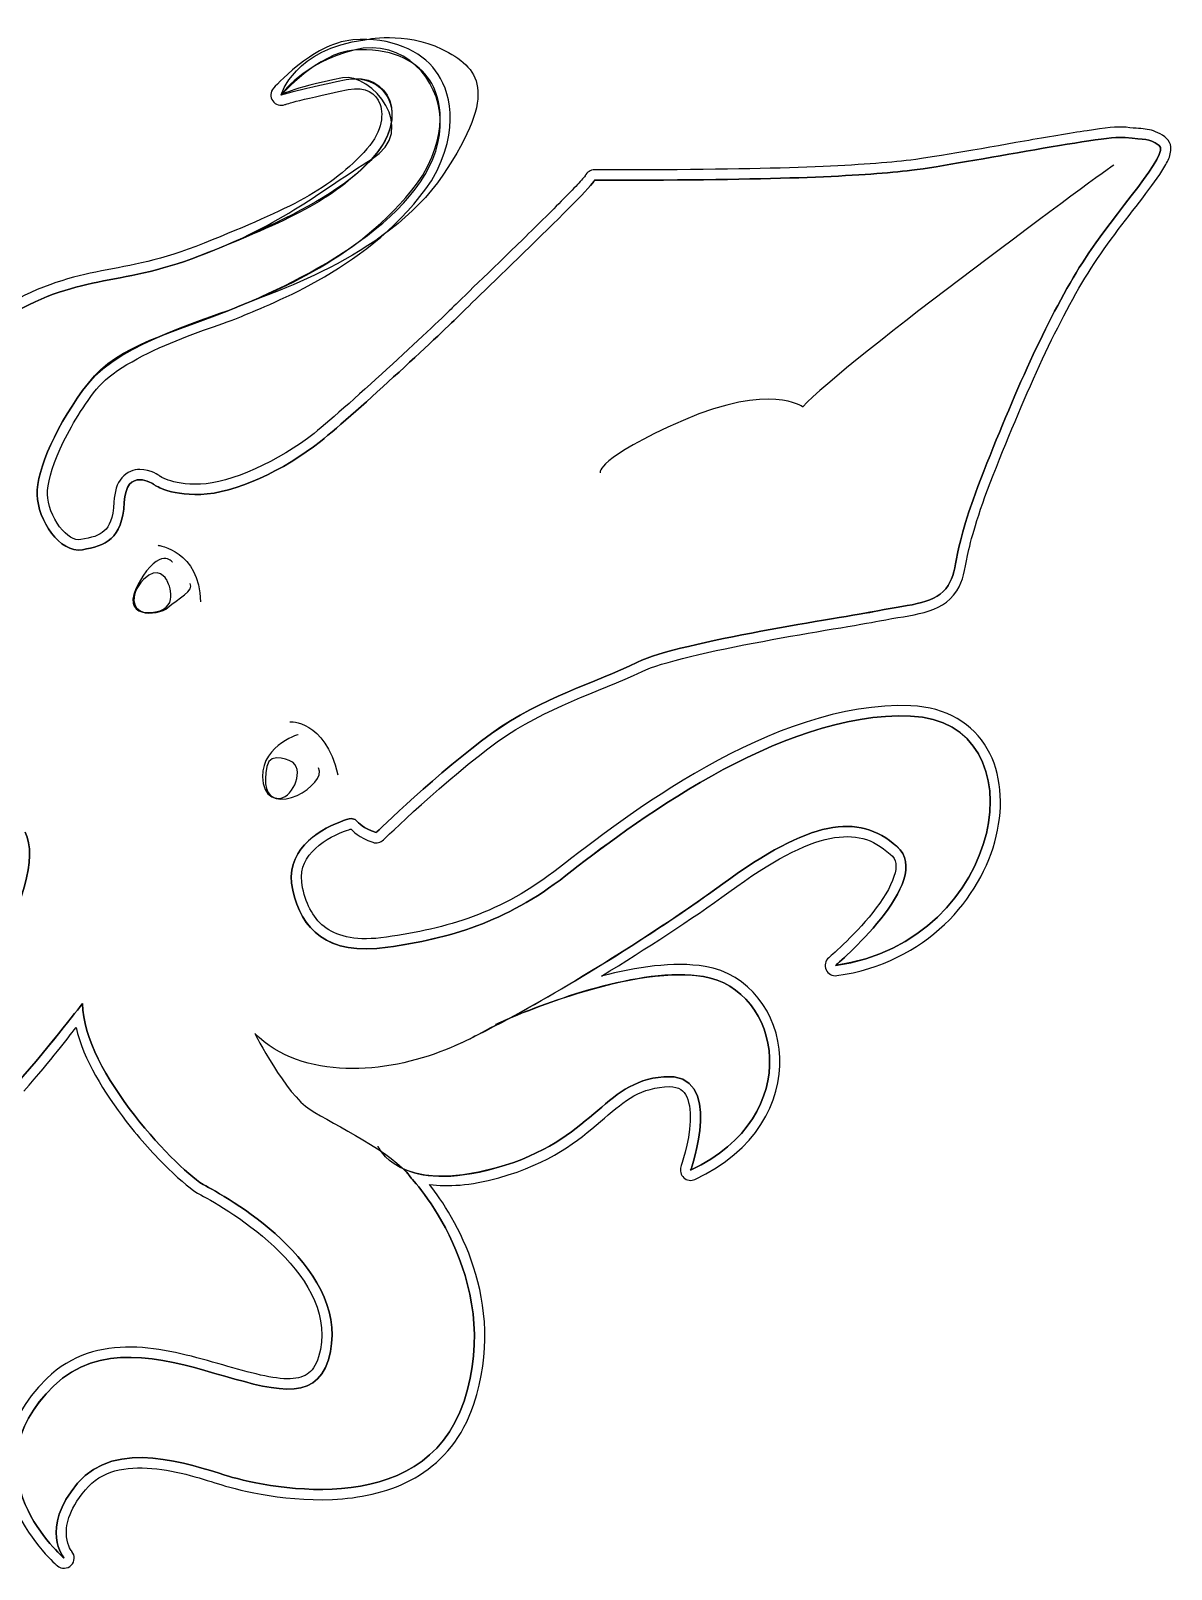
# Model space of a CAD drawing. Extents: x -0.6 to 97.1, y 16 to 85.1.
# Drawn here: x 46.2 to 97.1, y 16.3 to 85.1 of the extents above; entities that cross this region are included whole.
import ezdxf

# ---------------------------------------------------------------- set-up
doc = ezdxf.new("R2010")
doc.units = 0
for name, color, linetype in [('sepia_body', 7, 'CONTINUOUS'), ('sepia_body_edge', 7, 'CONTINUOUS'), ('sepia_body_edge_filled', 7, 'CONTINUOUS'), ('sepia_body_full', 7, 'CONTINUOUS'), ('sepia_details', 7, 'CONTINUOUS'), ('sepia_silk', 7, 'CONTINUOUS')]:
    doc.layers.add(name, color=color, linetype=linetype)

msp = doc.modelspace()

# ---------------------------------------------------------------- linework, layer by layer
at = {"layer": 'sepia_body', "color": 7}
msp.add_lwpolyline([(71.369349, 78.38015), (72.471779, 78.38015)], dxfattribs=at)
for points in [[(57.365201, 82.18208), (57.365201, 82.18208), (57.949612, 84.2534), (61.106573, 84.65428)], [(61.106573, 84.65428), (61.106573, 84.65428), (62.877357, 85.05468), (64.547707, 84.23621)], [(64.547707, 84.23621), (66.218057, 83.41774), (67.113297, 82.34571), (64.591077, 78.60413)], [(60.10541, 82.95388), (57.661104, 82.44567), (57.365201, 82.18208), (57.365201, 82.18208)], [(61.395445, 79.30525), (63.56701, 80.6416), (61.389745, 83.17103), (60.10541, 82.95388)], [(85.333469, 78.79774), (87.504919, 79.03159), (94.102799, 80.40128), (95.071609, 80.28435)], [(96.591619, 79.93358), (97.126139, 79.5828), (94.654019, 77.02717), (93.167409, 74.68868)], [(95.071609, 80.28435), (96.040409, 80.16743), (96.057109, 80.28435), (96.591619, 79.93358)], [(53.724624, 74.98914), (57.499806, 76.42571), (59.22388, 77.9689), (61.395445, 79.30525)], [(64.591077, 78.60413), (62.068846, 74.86255), (56.613714, 73.24232), (55.527987, 72.75792)], [(72.471779, 78.38015), (79.904829, 78.38015), (83.162009, 78.56389), (85.333469, 78.79774)], [(65.339386, 72.35019), (65.890602, 72.91811), (71.152199, 77.91245), (71.369349, 78.38015)], [(44.864872, 72.12927), (48.339376, 74.26743), (49.949442, 73.55256), (53.724624, 74.98914)], [(93.167409, 74.68868), (91.680799, 72.35019), (90.260999, 69.17653), (88.757679, 65.36813)], [(55.527987, 72.75792), (54.44226, 72.27351), (50.139208, 71.09743), (48.752818, 69.31016)], [(59.125687, 66.70441), (60.745926, 68.00728), (64.788171, 71.78227), (65.339386, 72.35019)], [(48.752818, 69.31016), (47.366428, 67.52288), (46.431032, 65.43495), (46.464439, 64.31581)], [(53.780569, 64.33251), (55.26718, 64.38261), (57.505448, 65.40154), (59.125687, 66.70441)], [(50.356353, 63.96504), (50.439873, 65.60198), (51.675929, 64.78351), (51.675929, 64.78351)], [(88.757679, 65.36813), (87.254369, 61.55974), (87.681319, 61.08922), (87.161629, 60.26244)], [(51.675929, 64.78351), (51.675929, 64.78351), (52.293958, 64.2824), (53.780569, 64.33251)], [(46.464439, 64.31581), (46.497849, 63.19668), (47.466649, 61.69336), (48.485562, 61.8604)], [(48.485562, 61.8604), (49.504475, 62.02743), (50.272835, 62.3281), (50.356353, 63.96504)], [(87.161629, 60.26244), (86.641929, 59.43566), (85.578929, 59.43566), (84.019859, 59.12856)], [(84.019859, 59.12856), (82.460789, 58.82147), (75.227859, 57.76804), (73.290249, 56.83265)], [(73.290249, 56.83265), (71.352639, 55.89725), (69.047559, 55.27922), (66.759183, 53.64228)], [(70.082699, 47.29379), (72.822879, 49.4198), (79.578859, 54.66395), (85.484439, 54.42773)], [(85.484439, 54.42773), (91.390019, 54.1915), (89.736459, 44.36462), (82.130069, 43.278)], [(66.759183, 53.64228), (64.470805, 52.00534), (61.614507, 49.21585), (61.614507, 49.21585)], [(59.98416, 49.69145), (58.980212, 49.30169), (57.492007, 48.3686), (57.881775, 46.64418)], [(61.614507, 49.21585), (60.397551, 49.64421), (60.988108, 50.08122), (59.98416, 49.69145)], [(84.882469, 48.59782), (83.145309, 50.13455), (80.973859, 49.76707), (77.098649, 46.92747)], [(39.315344, 36.80516), (43.044168, 40.11042), (47.065765, 47.0277), (45.929927, 49.23256)], [(82.130069, 43.278), (82.130069, 43.278), (86.619639, 47.0611), (84.882469, 48.59782)], [(62.13379, 44.09297), (64.885789, 44.49455), (67.342509, 45.16778), (70.082699, 47.29379)], [(77.098649, 46.92747), (73.223439, 44.08788), (67.343809, 40.58015), (64.704654, 39.51112)], [(57.881775, 46.64418), (58.271543, 44.91975), (59.381791, 43.69139), (62.13379, 44.09297)], [(48.491908, 41.57719), (48.491908, 41.57719), (43.257368, 34.80074), (40.451181, 32.92995)], [(53.995905, 33.4275), (52.81479, 34.04168), (48.51553, 38.52991), (48.491908, 41.57719)], [(64.704654, 39.51112), (62.065502, 38.4421), (58.323919, 38.10803), (56.185872, 40.24608)], [(56.185872, 40.24608), (56.185872, 40.24608), (57.588965, 37.5067), (58.657989, 36.83856)], [(58.657989, 36.83856), (59.727013, 36.17042), (62.399572, 34.90096), (63.134525, 33.83194)], [(63.134525, 33.83194), (63.134525, 33.83194), (67.377209, 29.3554), (65.539828, 23.80984)], [(59.476281, 25.65576), (60.657396, 29.6243), (55.177021, 32.81332), (53.995905, 33.4275)], [(47.216303, 24.49826), (51.232095, 28.39594), (58.295165, 21.68721), (59.476281, 25.65576)], [(47.66709, 16.79437), (47.66709, 16.79437), (43.200511, 20.60058), (47.216303, 24.49826)], [(65.539828, 23.80984), (63.702444, 18.26428), (56.352907, 20.03485), (54.849593, 20.50255)], [(54.849593, 20.50255), (53.346278, 20.97025), (49.972173, 22.1729), (48.268416, 20.13507)], [(48.268416, 20.13507), (46.56466, 18.09725), (47.66709, 16.79437), (47.66709, 16.79437)]]:
    msp.add_open_spline(points, degree=3, dxfattribs=at)
at = {"layer": 'sepia_body_edge', "color": 7}
msp.add_lwpolyline([(60.574214, 84.64648)], close=True, dxfattribs=at)
for points in [[(60.574219, 84.64648), (59.618559, 84.56708), (58.760963, 84.00863), (58.113281, 83.49609)], [(64.267573, 83.27148), (63.619168, 84.15428), (62.286888, 84.78877), (60.574214, 84.64648)], [(58.113281, 83.49609), (57.465599, 82.98356), (57.023438, 82.48633), (57.023438, 82.48633)], [(64.101557, 78.37695), (65.437494, 80.72084), (64.8819, 82.43509), (64.267573, 83.27148)], [(60.361328, 82.42578), (61.16387, 82.58355), (61.602185, 82.27654), (61.785156, 81.76562)], [(57.023438, 82.48633), (56.880792, 82.327954), (56.866373, 82.09207), (56.988666, 81.917498)], [(56.988666, 81.917498), (57.110958, 81.742927), (57.337579, 81.675898), (57.535156, 81.75586)], [(57.535156, 81.75586), (57.535156, 81.75586), (57.941137, 81.92224), (60.361328, 82.42578)], [(61.785156, 81.76562), (61.968128, 81.25471), (61.844966, 80.44241), (61.0625, 79.61914)], [(93.380856, 80.5879), (92.583356, 80.47084), (91.598439, 80.302), (90.576169, 80.12306)], [(95.12695, 80.74024), (94.717769, 80.78964), (94.178357, 80.70494), (93.380856, 80.5879)], [(96.06445, 80.64844), (95.814848, 80.68674), (95.593159, 80.68394), (95.12695, 80.74024)], [(96.843747, 80.31641), (96.555353, 80.50566), (96.314052, 80.61017), (96.06445, 80.64844)], [(90.576169, 80.12306), (88.531629, 79.76516), (86.32526, 79.36397), (85.285153, 79.25196)], [(97.097653, 79.9668), (97.060783, 80.09726), (96.96422, 80.23735), (96.843747, 80.31641)], [(97.109373, 79.62305), (97.127203, 79.72265), (97.134523, 79.83633), (97.097653, 79.9668)], [(61.0625, 79.61914), (59.368918, 77.83723), (57.60443, 77.03529), (53.554688, 75.41406)], [(85.285153, 79.25196), (83.137007, 79.02062), (79.896274, 78.8379), (72.4707, 78.8379)], [(96.001951, 77.78125), (96.374316, 78.27384), (96.688367, 78.70463), (96.892576, 79.07422)], [(96.892576, 79.07422), (96.99468, 79.25901), (97.073708, 79.42383), (97.109373, 79.62305)], [(70.916015, 78.53123), (70.874255, 78.47973), (70.811768, 78.40571), (70.732421, 78.31834)], [(70.955075, 78.57423), (70.983045, 78.63443), (70.957775, 78.58323), (70.916015, 78.53123)], [(71.369138, 78.8379), (71.191667, 78.837733), (71.030293, 78.734973), (70.955075, 78.57423)], [(72.4707, 78.8379), (72.4707, 78.8379), (71.369138, 78.8379), (71.369138, 78.8379)], [(59.30859, 74.06444), (60.938686, 75.01938), (62.766452, 76.39607), (64.082027, 78.34765)], [(64.082027, 78.34765), (64.08891, 78.357163), (64.095425, 78.366936), (64.101557, 78.37695)], [(70.732421, 78.31834), (70.573726, 78.1436), (70.349854, 77.90979), (70.085937, 77.6406)], [(93.554686, 74.44336), (94.276868, 75.57938), (95.257222, 76.79608), (96.001951, 77.78125)], [(70.085937, 77.6406), (69.558101, 77.10224), (68.864677, 76.41854), (68.160155, 75.73045)], [(68.160155, 75.73045), (66.751112, 74.35427), (65.327034, 72.99282), (65.011718, 72.66795)], [(53.554688, 75.41406), (51.715544, 74.71523), (50.417279, 74.54138), (49.089844, 74.26953)], [(49.089844, 74.26953), (47.760302, 73.99725), (46.408513, 73.61708), (44.625, 72.51953)], [(89.183592, 65.19922), (90.682669, 68.99687), (92.097901, 72.15179), (93.554686, 74.44336)], [(55.712887, 72.33983), (56.211002, 72.56207), (57.678493, 73.1095), (59.30859, 74.06444)], [(52.42773, 71.0996), (53.787081, 71.66682), (55.090378, 72.06209), (55.712887, 72.33983)], [(65.011718, 72.66795), (64.533818, 72.17557), (60.411581, 68.32792), (58.83789, 67.06248)], [(49.113277, 69.02929), (49.69572, 69.78015), (51.06838, 70.53238), (52.42773, 71.0996)], [(47.492184, 66.37304), (47.878348, 67.22202), (48.442462, 68.1645), (49.113277, 69.02929)], [(58.83789, 67.06248), (57.287034, 65.8154), (55.058713, 64.83262), (53.765624, 64.78904)], [(46.921871, 64.33007), (46.909211, 64.75401), (47.106019, 65.52406), (47.492184, 66.37304)], [(51.046871, 65.4453), (50.78941, 65.44532), (50.463847, 65.33784), (50.24609, 65.07616)], [(51.92773, 65.16405), (51.92773, 65.16405), (51.561792, 65.44526), (51.046871, 65.4453)], [(50.24609, 65.07616), (50.028333, 64.81448), (49.92234, 64.45684), (49.898434, 63.98827)], [(51.96289, 65.13865), (51.951578, 65.147668), (51.939845, 65.156144), (51.92773, 65.16405)], [(52.322265, 64.97068), (52.035394, 65.07097), (51.96289, 65.13865), (51.96289, 65.13865)], [(53.765624, 64.78904), (53.075801, 64.76574), (52.609135, 64.87034), (52.322265, 64.97068)], [(88.03906, 61.60156), (88.181259, 62.28013), (88.43975, 63.31478), (89.183592, 65.19922)], [(47.470699, 62.88085), (47.15468, 63.29951), (46.934821, 63.8963), (46.921871, 64.33007)], [(49.898434, 63.98827), (49.860234, 63.23954), (49.68406, 62.90118), (49.462887, 62.69921)], [(48.412105, 62.31054), (48.142003, 62.26624), (47.786719, 62.46219), (47.470699, 62.88085)], [(49.462887, 62.69921), (49.241713, 62.49724), (48.896268, 62.3899), (48.412105, 62.31054)], [(87.548826, 60.01758), (87.859542, 60.5119), (87.896862, 60.92299), (88.03906, 61.60156)], [(86.099607, 59.05859), (86.677605, 59.21411), (87.214066, 59.48501), (87.548826, 60.01758)], [(78.880857, 57.76562), (81.116903, 58.18286), (83.293691, 58.51941), (84.10742, 58.67969)], [(84.10742, 58.67969), (84.867493, 58.8294), (85.52161, 58.90308), (86.099607, 59.05859)], [(73.490232, 56.41992), (74.31894, 56.81998), (76.644812, 57.34839), (78.880857, 57.76562)], [(67.025389, 53.26953), (69.239747, 54.85353), (71.495615, 55.457), (73.490232, 56.41992)], [(85.501951, 54.88477), (79.312162, 55.13235), (72.540809, 49.7802), (69.800779, 47.6543)], [(88.917967, 52.9668), (88.287827, 54.06689), (87.105806, 54.82061), (85.501951, 54.88477)], [(61.935545, 48.88867), (61.935545, 48.88867), (64.790496, 51.67085), (67.025389, 53.26953)], [(89.318357, 49.06445), (89.652756, 50.46461), (89.548107, 51.8667), (88.917967, 52.9668)], [(58.749998, 48.36133), (59.12556, 48.77732), (59.692046, 49.08768), (60.150389, 49.26562)], [(60.150389, 49.26562), (60.366095, 49.34932), (60.463842, 49.36783), (60.488279, 49.37305)], [(60.488279, 49.37305), (60.569909, 49.29485), (60.832342, 49.00708), (61.462889, 48.78516)], [(61.462889, 48.78516), (61.627291, 48.726741), (61.810607, 48.766887), (61.935545, 48.88867)], [(77.369139, 46.55859), (79.281472, 47.95987), (80.754016, 48.72368), (81.884764, 48.95508)], [(81.884764, 48.95508), (83.015511, 49.18647), (83.795886, 48.94908), (84.580076, 48.25586)], [(82.193357, 42.82422), (86.183139, 43.39418), (88.64956, 46.26413), (89.318357, 49.06445)], [(58.328123, 46.74609), (58.164784, 47.46875), (58.374433, 47.94534), (58.749998, 48.36133)], [(84.580076, 48.25586), (84.871288, 47.99825), (84.894867, 47.72807), (84.748045, 47.25391)], [(69.800779, 47.6543), (67.128274, 45.5808), (64.784572, 44.94156), (62.066404, 44.54492)], [(84.748045, 47.25391), (84.601223, 46.77974), (84.23273, 46.19172), (83.798826, 45.64648)], [(59.384764, 44.94531), (58.832216, 45.3351), (58.507568, 45.95219), (58.328123, 46.74609)], [(71.683592, 42.80664), (73.681761, 44.03109), (75.686387, 45.32554), (77.369139, 46.55859)], [(83.798826, 45.64648), (82.931018, 44.55601), (81.833982, 43.62695), (81.833982, 43.62695)], [(62.066404, 44.54492), (60.765149, 44.35503), (59.937312, 44.55552), (59.384764, 44.94531)], [(76.304686, 43.23633), (74.892442, 43.46717), (73.229302, 43.20213), (71.683592, 42.80664)], [(81.833982, 43.62695), (81.678164, 43.495342), (81.62825, 43.276503), (81.711591, 43.090347)], [(79.648436, 39.16602), (79.570226, 41.14274), (78.273675, 42.91447), (76.304686, 43.23633)], [(81.711591, 43.090347), (81.794931, 42.904191), (81.991407, 42.795658), (82.193357, 42.82422)], [(45.871092, 37.65625), (47.174483, 39.17075), (47.787613, 39.97476), (48.20117, 40.50195)], [(48.20117, 40.50195), (48.543741, 39.07465), (49.448734, 37.60049), (50.449217, 36.31055)], [(75.855467, 33.71875), (78.580886, 34.98475), (79.726644, 37.1893), (79.648436, 39.16602)], [(71.628904, 36.29883), (72.608602, 37.14006), (73.25213, 37.74844), (74.498045, 37.85352)], [(74.498045, 37.85352), (75.074841, 37.90212), (75.272819, 37.75672), (75.431639, 37.50781)], [(75.431639, 37.50781), (75.590458, 37.25888), (75.663394, 36.81576), (75.642576, 36.32812)], [(50.449217, 36.31055), (51.075969, 35.50246), (51.736652, 34.77363), (52.322264, 34.20312)], [(67.099607, 33.79102), (69.38235, 34.43088), (70.649206, 35.4576), (71.628904, 36.29883)], [(75.642576, 36.32812), (75.600936, 35.35285), (75.230467, 34.28711), (75.230467, 34.28711)], [(52.322264, 34.20312), (52.907875, 33.63262), (53.388265, 33.22787), (53.785154, 33.02148)], [(63.999998, 33.48633), (64.815527, 33.39623), (65.780122, 33.42123), (67.099607, 33.79102)], [(75.230467, 34.28711), (75.168349, 34.113156), (75.216898, 33.918914), (75.353554, 33.794642)], [(75.353554, 33.794642), (75.490211, 33.670369), (75.688179, 33.640436), (75.855467, 33.71875)], [(53.785154, 33.02148), (54.345147, 32.73029), (55.984963, 31.79034), (57.298826, 30.47656)], [(65.972654, 23.66602), (67.511556, 28.31071), (65.076071, 32.10023), (63.999998, 33.48633)], [(57.298826, 30.47656), (58.612689, 29.16278), (59.562911, 27.55381), (59.037107, 25.78711)], [(50.667967, 26.22266), (49.341948, 26.24266), (47.997557, 25.89297), (46.898436, 24.82617)], [(54.535154, 25.49023), (53.32228, 25.8386), (51.993986, 26.20268), (50.667967, 26.22266)], [(57.63281, 24.80664), (56.85555, 24.81564), (55.748028, 25.14187), (54.535154, 25.49023)], [(59.037107, 25.78711), (58.912278, 25.36768), (58.739922, 25.14914), (58.525389, 25.00977)], [(46.898436, 24.82617), (44.776312, 22.76646), (44.851336, 20.56154), (45.515623, 19.00586)], [(58.525389, 25.00977), (58.310855, 24.87039), (58.021441, 24.80232), (57.63281, 24.80664)], [(63.546873, 20.5), (64.599503, 21.15779), (65.482384, 22.18629), (65.972654, 23.66602)], [(48.619139, 19.8418), (49.34723, 20.71265), (50.427546, 20.90079), (51.595701, 20.80273)], [(51.595701, 20.80273), (52.763857, 20.70463), (53.947721, 20.30251), (54.712889, 20.06445)], [(54.712889, 20.06445), (55.510215, 19.81639), (57.752527, 19.24435), (60.10742, 19.44531)], [(60.10742, 19.44531), (61.284866, 19.54579), (62.494243, 19.84221), (63.546873, 20.5)], [(47.783201, 17.75), (47.734021, 18.206), (47.829161, 18.89693), (48.619139, 19.8418)], [(45.515623, 19.00586), (46.17991, 17.45017), (47.369139, 16.44727), (47.369139, 16.44727)], [(48.015623, 17.08984), (48.015623, 17.08984), (47.832381, 17.294), (47.783201, 17.75)], [(47.985799, 16.473349), (48.153677, 16.64021), (48.16661, 16.907554), (48.015623, 17.08984)], [(47.369139, 16.44727), (47.550505, 16.295179), (47.817922, 16.306489), (47.985799, 16.473349)]]:
    msp.add_open_spline(points, degree=3, dxfattribs=at)
at = {"layer": 'sepia_body_edge_filled', "color": 7}
msp.add_lwpolyline([(60.574214, 84.64648)], close=True, dxfattribs=at)
for points in [[(60.574219, 84.64648), (59.618559, 84.56708), (58.760963, 84.00863), (58.113281, 83.49609)], [(64.267573, 83.27148), (63.619168, 84.15428), (62.286888, 84.78877), (60.574214, 84.64648)], [(58.113281, 83.49609), (57.465599, 82.98356), (57.023438, 82.48633), (57.023438, 82.48633)], [(64.101557, 78.37695), (65.437494, 80.72084), (64.8819, 82.43509), (64.267573, 83.27148)], [(60.361328, 82.42578), (61.16387, 82.58355), (61.602185, 82.27654), (61.785156, 81.76562)], [(57.023438, 82.48633), (56.880792, 82.327954), (56.866373, 82.09207), (56.988666, 81.917498)], [(56.988666, 81.917498), (57.110958, 81.742927), (57.337579, 81.675898), (57.535156, 81.75586)], [(57.535156, 81.75586), (57.535156, 81.75586), (57.941137, 81.92224), (60.361328, 82.42578)], [(61.785156, 81.76562), (61.968128, 81.25471), (61.844966, 80.44241), (61.0625, 79.61914)], [(93.380856, 80.5879), (92.583356, 80.47084), (91.598439, 80.302), (90.576169, 80.12306)], [(95.12695, 80.74024), (94.717769, 80.78964), (94.178357, 80.70494), (93.380856, 80.5879)], [(96.06445, 80.64844), (95.814848, 80.68674), (95.593159, 80.68394), (95.12695, 80.74024)], [(96.843747, 80.31641), (96.555353, 80.50566), (96.314052, 80.61017), (96.06445, 80.64844)], [(90.576169, 80.12306), (88.531629, 79.76516), (86.32526, 79.36397), (85.285153, 79.25196)], [(97.097653, 79.9668), (97.060783, 80.09726), (96.96422, 80.23735), (96.843747, 80.31641)], [(97.109373, 79.62305), (97.127203, 79.72265), (97.134523, 79.83633), (97.097653, 79.9668)], [(61.0625, 79.61914), (59.368918, 77.83723), (57.60443, 77.03529), (53.554688, 75.41406)], [(85.285153, 79.25196), (83.137007, 79.02062), (79.896274, 78.8379), (72.4707, 78.8379)], [(96.001951, 77.78125), (96.374316, 78.27384), (96.688367, 78.70463), (96.892576, 79.07422)], [(96.892576, 79.07422), (96.99468, 79.25901), (97.073708, 79.42383), (97.109373, 79.62305)], [(70.916015, 78.53123), (70.874255, 78.47973), (70.811768, 78.40571), (70.732421, 78.31834)], [(70.955075, 78.57423), (70.983045, 78.63443), (70.957775, 78.58323), (70.916015, 78.53123)], [(71.369138, 78.8379), (71.191667, 78.837733), (71.030293, 78.734973), (70.955075, 78.57423)], [(72.4707, 78.8379), (72.4707, 78.8379), (71.369138, 78.8379), (71.369138, 78.8379)], [(59.30859, 74.06444), (60.938686, 75.01938), (62.766452, 76.39607), (64.082027, 78.34765)], [(64.082027, 78.34765), (64.08891, 78.357163), (64.095425, 78.366936), (64.101557, 78.37695)], [(70.732421, 78.31834), (70.573726, 78.1436), (70.349854, 77.90979), (70.085937, 77.6406)], [(93.554686, 74.44336), (94.276868, 75.57938), (95.257222, 76.79608), (96.001951, 77.78125)], [(70.085937, 77.6406), (69.558101, 77.10224), (68.864677, 76.41854), (68.160155, 75.73045)], [(68.160155, 75.73045), (66.751112, 74.35427), (65.327034, 72.99282), (65.011718, 72.66795)], [(53.554688, 75.41406), (51.715544, 74.71523), (50.417279, 74.54138), (49.089844, 74.26953)], [(49.089844, 74.26953), (47.760302, 73.99725), (46.408513, 73.61708), (44.625, 72.51953)], [(89.183592, 65.19922), (90.682669, 68.99687), (92.097901, 72.15179), (93.554686, 74.44336)], [(55.712887, 72.33983), (56.211002, 72.56207), (57.678493, 73.1095), (59.30859, 74.06444)], [(52.42773, 71.0996), (53.787081, 71.66682), (55.090378, 72.06209), (55.712887, 72.33983)], [(65.011718, 72.66795), (64.533818, 72.17557), (60.411581, 68.32792), (58.83789, 67.06248)], [(49.113277, 69.02929), (49.69572, 69.78015), (51.06838, 70.53238), (52.42773, 71.0996)], [(47.492184, 66.37304), (47.878348, 67.22202), (48.442462, 68.1645), (49.113277, 69.02929)], [(58.83789, 67.06248), (57.287034, 65.8154), (55.058713, 64.83262), (53.765624, 64.78904)], [(46.921871, 64.33007), (46.909211, 64.75401), (47.106019, 65.52406), (47.492184, 66.37304)], [(51.046871, 65.4453), (50.78941, 65.44532), (50.463847, 65.33784), (50.24609, 65.07616)], [(51.92773, 65.16405), (51.92773, 65.16405), (51.561792, 65.44526), (51.046871, 65.4453)], [(50.24609, 65.07616), (50.028333, 64.81448), (49.92234, 64.45684), (49.898434, 63.98827)], [(51.96289, 65.13865), (51.951578, 65.147668), (51.939845, 65.156144), (51.92773, 65.16405)], [(52.322265, 64.97068), (52.035394, 65.07097), (51.96289, 65.13865), (51.96289, 65.13865)], [(53.765624, 64.78904), (53.075801, 64.76574), (52.609135, 64.87034), (52.322265, 64.97068)], [(88.03906, 61.60156), (88.181259, 62.28013), (88.43975, 63.31478), (89.183592, 65.19922)], [(47.470699, 62.88085), (47.15468, 63.29951), (46.934821, 63.8963), (46.921871, 64.33007)], [(49.898434, 63.98827), (49.860234, 63.23954), (49.68406, 62.90118), (49.462887, 62.69921)], [(48.412105, 62.31054), (48.142003, 62.26624), (47.786719, 62.46219), (47.470699, 62.88085)], [(49.462887, 62.69921), (49.241713, 62.49724), (48.896268, 62.3899), (48.412105, 62.31054)], [(87.548826, 60.01758), (87.859542, 60.5119), (87.896862, 60.92299), (88.03906, 61.60156)], [(86.099607, 59.05859), (86.677605, 59.21411), (87.214066, 59.48501), (87.548826, 60.01758)], [(78.880857, 57.76562), (81.116903, 58.18286), (83.293691, 58.51941), (84.10742, 58.67969)], [(84.10742, 58.67969), (84.867493, 58.8294), (85.52161, 58.90308), (86.099607, 59.05859)], [(73.490232, 56.41992), (74.31894, 56.81998), (76.644812, 57.34839), (78.880857, 57.76562)], [(67.025389, 53.26953), (69.239747, 54.85353), (71.495615, 55.457), (73.490232, 56.41992)], [(85.501951, 54.88477), (79.312162, 55.13235), (72.540809, 49.7802), (69.800779, 47.6543)], [(88.917967, 52.9668), (88.287827, 54.06689), (87.105806, 54.82061), (85.501951, 54.88477)], [(61.935545, 48.88867), (61.935545, 48.88867), (64.790496, 51.67085), (67.025389, 53.26953)], [(89.318357, 49.06445), (89.652756, 50.46461), (89.548107, 51.8667), (88.917967, 52.9668)], [(58.749998, 48.36133), (59.12556, 48.77732), (59.692046, 49.08768), (60.150389, 49.26562)], [(60.150389, 49.26562), (60.366095, 49.34932), (60.463842, 49.36783), (60.488279, 49.37305)], [(60.488279, 49.37305), (60.569909, 49.29485), (60.832342, 49.00708), (61.462889, 48.78516)], [(61.462889, 48.78516), (61.627291, 48.726741), (61.810607, 48.766887), (61.935545, 48.88867)], [(77.369139, 46.55859), (79.281472, 47.95987), (80.754016, 48.72368), (81.884764, 48.95508)], [(81.884764, 48.95508), (83.015511, 49.18647), (83.795886, 48.94908), (84.580076, 48.25586)], [(82.193357, 42.82422), (86.183139, 43.39418), (88.64956, 46.26413), (89.318357, 49.06445)], [(58.328123, 46.74609), (58.164784, 47.46875), (58.374433, 47.94534), (58.749998, 48.36133)], [(84.580076, 48.25586), (84.871288, 47.99825), (84.894867, 47.72807), (84.748045, 47.25391)], [(69.800779, 47.6543), (67.128274, 45.5808), (64.784572, 44.94156), (62.066404, 44.54492)], [(84.748045, 47.25391), (84.601223, 46.77974), (84.23273, 46.19172), (83.798826, 45.64648)], [(59.384764, 44.94531), (58.832216, 45.3351), (58.507568, 45.95219), (58.328123, 46.74609)], [(71.683592, 42.80664), (73.681761, 44.03109), (75.686387, 45.32554), (77.369139, 46.55859)], [(83.798826, 45.64648), (82.931018, 44.55601), (81.833982, 43.62695), (81.833982, 43.62695)], [(62.066404, 44.54492), (60.765149, 44.35503), (59.937312, 44.55552), (59.384764, 44.94531)], [(76.304686, 43.23633), (74.892442, 43.46717), (73.229302, 43.20213), (71.683592, 42.80664)], [(81.833982, 43.62695), (81.678164, 43.495342), (81.62825, 43.276503), (81.711591, 43.090347)], [(79.648436, 39.16602), (79.570226, 41.14274), (78.273675, 42.91447), (76.304686, 43.23633)], [(81.711591, 43.090347), (81.794931, 42.904191), (81.991407, 42.795658), (82.193357, 42.82422)], [(45.871092, 37.65625), (47.174483, 39.17075), (47.787613, 39.97476), (48.20117, 40.50195)], [(48.20117, 40.50195), (48.543741, 39.07465), (49.448734, 37.60049), (50.449217, 36.31055)], [(75.855467, 33.71875), (78.580886, 34.98475), (79.726644, 37.1893), (79.648436, 39.16602)], [(71.628904, 36.29883), (72.608602, 37.14006), (73.25213, 37.74844), (74.498045, 37.85352)], [(74.498045, 37.85352), (75.074841, 37.90212), (75.272819, 37.75672), (75.431639, 37.50781)], [(75.431639, 37.50781), (75.590458, 37.25888), (75.663394, 36.81576), (75.642576, 36.32812)], [(50.449217, 36.31055), (51.075969, 35.50246), (51.736652, 34.77363), (52.322264, 34.20312)], [(67.099607, 33.79102), (69.38235, 34.43088), (70.649206, 35.4576), (71.628904, 36.29883)], [(75.642576, 36.32812), (75.600936, 35.35285), (75.230467, 34.28711), (75.230467, 34.28711)], [(52.322264, 34.20312), (52.907875, 33.63262), (53.388265, 33.22787), (53.785154, 33.02148)], [(63.999998, 33.48633), (64.815527, 33.39623), (65.780122, 33.42123), (67.099607, 33.79102)], [(75.230467, 34.28711), (75.168349, 34.113156), (75.216898, 33.918914), (75.353554, 33.794642)], [(75.353554, 33.794642), (75.490211, 33.670369), (75.688179, 33.640436), (75.855467, 33.71875)], [(53.785154, 33.02148), (54.345147, 32.73029), (55.984963, 31.79034), (57.298826, 30.47656)], [(65.972654, 23.66602), (67.511556, 28.31071), (65.076071, 32.10023), (63.999998, 33.48633)], [(57.298826, 30.47656), (58.612689, 29.16278), (59.562911, 27.55381), (59.037107, 25.78711)], [(50.667967, 26.22266), (49.341948, 26.24266), (47.997557, 25.89297), (46.898436, 24.82617)], [(54.535154, 25.49023), (53.32228, 25.8386), (51.993986, 26.20268), (50.667967, 26.22266)], [(57.63281, 24.80664), (56.85555, 24.81564), (55.748028, 25.14187), (54.535154, 25.49023)], [(59.037107, 25.78711), (58.912278, 25.36768), (58.739922, 25.14914), (58.525389, 25.00977)], [(46.898436, 24.82617), (44.776312, 22.76646), (44.851336, 20.56154), (45.515623, 19.00586)], [(58.525389, 25.00977), (58.310855, 24.87039), (58.021441, 24.80232), (57.63281, 24.80664)], [(63.546873, 20.5), (64.599503, 21.15779), (65.482384, 22.18629), (65.972654, 23.66602)], [(48.619139, 19.8418), (49.34723, 20.71265), (50.427546, 20.90079), (51.595701, 20.80273)], [(51.595701, 20.80273), (52.763857, 20.70463), (53.947721, 20.30251), (54.712889, 20.06445)], [(54.712889, 20.06445), (55.510215, 19.81639), (57.752527, 19.24435), (60.10742, 19.44531)], [(60.10742, 19.44531), (61.284866, 19.54579), (62.494243, 19.84221), (63.546873, 20.5)], [(47.783201, 17.75), (47.734021, 18.206), (47.829161, 18.89693), (48.619139, 19.8418)], [(45.515623, 19.00586), (46.17991, 17.45017), (47.369139, 16.44727), (47.369139, 16.44727)], [(48.015623, 17.08984), (48.015623, 17.08984), (47.832381, 17.294), (47.783201, 17.75)], [(47.985799, 16.473349), (48.153677, 16.64021), (48.16661, 16.907554), (48.015623, 17.08984)], [(47.369139, 16.44727), (47.550505, 16.295179), (47.817922, 16.306489), (47.985799, 16.473349)]]:
    msp.add_open_spline(points, degree=3, dxfattribs=at)
at = {"layer": 'sepia_body_full', "color": 7}
msp.add_lwpolyline([(60.610479, 84.191256)], close=True, dxfattribs=at)
msp.add_lwpolyline([(72.471544, 78.380131), (71.369287, 78.380131)], dxfattribs=at)
for points in [[(60.610479, 84.191256), (59.031999, 84.060123), (57.365201, 82.182076), (57.365201, 82.182076)], [(63.897597, 82.999791), (63.369459, 83.718839), (62.18896, 84.322389), (60.610479, 84.191256)], [(60.273548, 82.87454), (62.219371, 83.257055), (63.137062, 81.137693), (61.395445, 79.305249)], [(57.365201, 82.182076), (57.365201, 82.182076), (57.829243, 82.36633), (60.273548, 82.87454)], [(63.702405, 78.60413), (64.967855, 80.824355), (64.425734, 82.280743), (63.897597, 82.999791)], [(95.071715, 80.284408), (94.102906, 80.401338), (87.504743, 79.031527), (85.333291, 78.797677)], [(93.16744, 74.688884), (94.654049, 77.027374), (97.12604, 79.582745), (96.591518, 79.933525)], [(96.591518, 79.933525), (96.05701, 80.284295), (96.040516, 80.167488), (95.071715, 80.284408)], [(61.395445, 79.305249), (59.638845, 77.45704), (57.780441, 76.612803), (53.724624, 74.989144)], [(55.527987, 72.757924), (56.613713, 73.242325), (61.180172, 74.862549), (63.702405, 78.60413)], [(85.333291, 78.797677), (83.161832, 78.563827), (79.904594, 78.380131), (72.471544, 78.380131)], [(71.369287, 78.380131), (71.152135, 77.912431), (65.89038, 72.917928), (65.339163, 72.350007)], [(53.724624, 74.989144), (49.949443, 73.552564), (48.339464, 74.26751), (44.864961, 72.12935)], [(88.757889, 65.368005), (90.261209, 69.176405), (91.680828, 72.350394), (93.16744, 74.688884)], [(48.752579, 69.3104), (50.13897, 71.097671), (54.442259, 72.273514), (55.527987, 72.757924)], [(65.339163, 72.350007), (64.787949, 71.782087), (60.745827, 68.007229), (59.12559, 66.704358)], [(46.464346, 64.315874), (46.43094, 65.435014), (47.366189, 67.523121), (48.752579, 69.3104)], [(59.12559, 66.704358), (57.505351, 65.401488), (55.267306, 64.382509), (53.780695, 64.33241)], [(51.675916, 64.783546), (51.675916, 64.783546), (50.439618, 65.601931), (50.3561, 63.964991)], [(87.161604, 60.262375), (87.681294, 61.089153), (87.254579, 61.559617), (88.757889, 65.368005)], [(53.780695, 64.33241), (52.294088, 64.282301), (51.675916, 64.783546), (51.675916, 64.783546)], [(48.485411, 61.86021), (47.466498, 61.69317), (46.497758, 63.196745), (46.464346, 64.315874)], [(50.3561, 63.964991), (50.272582, 62.328051), (49.504324, 62.027239), (48.485411, 61.86021)], [(84.019677, 59.128593), (85.578748, 59.435693), (86.641905, 59.435595), (87.161604, 60.262375)], [(73.290098, 56.832611), (75.227708, 57.768), (82.460607, 58.821505), (84.019677, 59.128593)], [(66.759232, 53.642106), (69.047608, 55.279046), (71.352488, 55.897211), (73.290098, 56.832611)], [(85.484186, 54.427588), (79.578606, 54.663808), (72.822722, 49.419668), (70.082544, 47.293657)], [(82.12987, 43.277882), (89.736259, 44.364502), (91.389768, 54.191357), (85.484186, 54.427588)], [(61.614327, 49.216021), (61.614327, 49.216021), (64.470853, 52.005166), (66.759232, 53.642106)], [(57.881736, 46.644083), (57.491973, 48.368505), (58.979987, 49.301683), (59.983935, 49.691443)], [(59.983935, 49.691443), (60.987884, 50.081214), (60.397371, 49.644382), (61.614327, 49.216021)], [(77.098651, 46.927272), (80.973863, 49.76687), (83.145513, 50.134699), (84.882674, 48.59797)], [(45.930012, 49.232558), (47.06585, 47.027697), (43.044252, 40.110669), (39.315429, 36.805409)], [(84.882674, 48.59797), (86.619844, 47.061249), (82.12987, 43.277882), (82.12987, 43.277882)], [(70.082544, 47.293657), (67.342352, 45.167648), (64.885672, 44.494399), (62.133675, 44.09282)], [(67.560216, 40.914719), (70.473588, 42.492112), (74.301529, 44.877656), (77.098651, 46.927272)], [(62.133675, 44.09282), (59.381675, 43.691238), (58.271505, 44.919654), (57.881736, 46.644083)], [(76.229971, 42.784889), (73.411815, 43.245548), (69.105343, 41.570777), (67.560216, 40.914719)], [(75.662048, 34.132702), (80.840127, 36.538008), (79.704302, 42.216969), (76.229971, 42.784889)], [(40.451277, 32.930192), (43.257464, 34.800982), (48.492129, 41.577209), (48.492129, 41.577209)], [(48.492129, 41.577209), (48.515756, 38.529929), (52.814558, 34.0415), (53.995669, 33.427321)], [(74.459538, 38.308677), (77.232316, 38.542526), (75.662048, 34.132702), (75.662048, 34.132702)], [(66.976272, 34.232956), (71.385993, 35.469015), (71.686758, 38.074827), (74.459538, 38.308677)], [(62.82252, 34.191614), (63.606933, 33.83498), (64.8932, 33.649065), (66.976272, 34.232956)], [(63.134647, 33.831948), (63.053705, 33.949677), (62.945737, 34.070094), (62.82252, 34.191614)], [(65.539667, 23.80982), (67.37705, 29.35538), (63.134647, 33.831948), (63.134647, 33.831948)], [(53.995669, 33.427321), (55.176787, 32.813141), (60.657588, 29.624242), (59.476473, 25.655701)], [(59.476473, 25.655701), (58.295357, 21.687152), (51.23203, 28.395829), (47.216239, 24.498149)], [(47.216239, 24.498149), (43.200446, 20.600469), (47.666856, 16.794226), (47.666856, 16.794226)], [(54.849365, 20.502528), (56.352677, 20.034827), (63.702284, 18.264259), (65.539667, 23.80982)], [(48.268371, 20.135109), (49.972129, 22.172938), (53.34605, 20.970227), (54.849365, 20.502528)], [(47.666856, 16.794226), (47.666856, 16.794226), (46.564616, 18.097288), (48.268371, 20.135109)]]:
    msp.add_open_spline(points, degree=3, dxfattribs=at)
at = {"layer": 'sepia_details', "color": 7}
for points in [[(52.252196, 60.51577)], [(57.881776, 52.36078)]]:
    msp.add_lwpolyline(points, close=True, dxfattribs=at)
for points in [[(94.5705, 79.065), (94.5705, 79.065), (82.477166, 70.24556), (80.673186, 68.24114)], [(80.673186, 68.24114), (80.673186, 68.24114), (79.236686, 69.34357), (75.328076, 67.63981)], [(75.328076, 67.63981), (71.419456, 65.93605), (71.619896, 65.30132), (71.619896, 65.30132)], [(52.507696, 61.30182), (52.507696, 61.30182), (51.976586, 62.04414), (51.016136, 60.39885)], [(51.869896, 62.05774), (51.869896, 62.05774), (53.736056, 61.82151), (53.759676, 59.53015)], [(52.252196, 60.51577), (52.252196, 60.51577), (51.868016, 61.20897), (51.216576, 60.53247)], [(51.216576, 60.53247), (50.565146, 59.85598), (50.598556, 58.86212), (51.759446, 59.07927)], [(51.759446, 59.07927), (52.920336, 59.29641), (52.252196, 60.51577), (52.252196, 60.51577)], [(51.016136, 60.39885), (50.055686, 58.75355), (51.876366, 58.89553), (52.310656, 59.27971)], [(52.310656, 59.27971), (52.744946, 59.66389), (53.504956, 60.04807), (53.304516, 60.35709)], [(57.751846, 54.16788), (57.751846, 54.16788), (59.310926, 54.28599), (59.901476, 51.80565)], [(58.129806, 53.60095), (58.129806, 53.60095), (56.275456, 53.03401), (56.570736, 51.41588)], [(57.881776, 52.36078), (57.881776, 52.36078), (56.877826, 52.92771), (56.724276, 52.1718)], [(57.232156, 50.74265), (57.787286, 50.69545), (58.436896, 51.88833), (57.881776, 52.36078)], [(56.724276, 52.1718), (56.570736, 51.41588), (56.677076, 50.78989), (57.232156, 50.74265)], [(56.570736, 51.41588), (56.866016, 49.79776), (59.464466, 51.38048), (59.039266, 52.11274)], [(66.942921, 40.646962), (66.942921, 40.646962), (72.755739, 43.352927), (76.230059, 42.78501)], [(76.230059, 42.78501), (79.704389, 42.21709), (80.840229, 36.537904), (75.662149, 34.1326)], [(75.662149, 34.1326), (75.662149, 34.1326), (77.232269, 38.542321), (74.459489, 38.308472)], [(74.459489, 38.308472), (71.686709, 38.074623), (71.386049, 35.468879), (66.976329, 34.23282)], [(66.976329, 34.23282), (62.566606, 32.996762), (61.698025, 35.201623), (61.698025, 35.201623)]]:
    msp.add_open_spline(points, degree=3, dxfattribs=at)
at = {"layer": 'sepia_silk', "color": 1}
for points in [[(60.610479, 84.19126)], [(52.252192, 60.51577)], [(57.881773, 52.36078)]]:
    msp.add_lwpolyline(points, close=True, dxfattribs=at)
msp.add_lwpolyline([(72.471542, 78.38005), (71.369292, 78.38005)], dxfattribs=at)
for points in [[(64.478695, 81.15736), (64.406175, 82.79445), (62.902184, 84.77433), (60.610479, 84.19126)], [(60.610479, 84.19126), (58.318774, 83.60819), (57.365202, 82.18207), (57.365202, 82.18207)], [(57.365202, 82.18207), (57.365202, 82.18207), (57.829243, 82.36633), (60.273548, 82.87454)], [(60.273548, 82.87454), (61.557912, 83.09169), (62.307842, 82.21864), (62.319089, 81.31224)], [(62.319089, 81.31224), (62.350729, 78.76263), (57.780441, 76.6128), (53.724625, 74.98914)], [(55.527988, 72.75785), (58.61323, 74.0482), (64.659764, 77.06982), (64.478695, 81.15736)], [(95.071712, 80.28433), (94.102912, 80.40126), (87.504742, 79.03145), (85.333292, 78.7976)], [(93.167442, 74.68881), (94.654052, 77.0273), (97.126042, 79.58267), (96.591522, 79.93345)], [(96.591522, 79.93345), (96.057012, 80.28422), (96.040522, 80.16741), (95.071712, 80.28433)], [(85.333292, 78.7976), (83.161832, 78.56375), (79.904592, 78.38005), (72.471542, 78.38005)], [(94.570496, 79.065), (94.570496, 79.065), (82.477166, 70.24556), (80.673186, 68.24114)], [(71.369292, 78.38005), (71.152132, 77.91235), (65.890381, 72.91785), (65.339164, 72.34993)], [(53.724625, 74.98914), (49.949444, 73.55256), (48.339465, 74.2675), (44.864962, 72.12934)], [(88.757892, 65.36793), (90.261212, 69.17633), (91.680832, 72.35032), (93.167442, 74.68881)], [(48.75258, 69.31032), (50.13897, 71.09759), (52.442746, 71.4675), (55.527988, 72.75785)], [(65.339164, 72.34993), (64.787949, 71.78201), (60.745828, 68.00715), (59.125591, 66.70428)], [(46.464347, 64.3158), (46.430937, 65.43494), (47.36619, 67.52304), (48.75258, 69.31032)], [(80.673186, 68.24114), (80.673186, 68.24114), (79.236686, 69.34357), (75.328076, 67.63981)], [(75.328076, 67.63981), (71.419456, 65.93605), (71.619896, 65.30132), (71.619896, 65.30132)], [(59.125591, 66.70428), (57.505351, 65.40141), (55.267307, 64.38243), (53.780695, 64.33233)], [(51.675917, 64.78347), (51.675917, 64.78347), (50.439619, 65.60185), (50.356101, 63.96491)], [(87.161602, 60.2623), (87.681292, 61.08908), (87.254602, 61.55954), (88.757892, 65.36793)], [(53.780695, 64.33233), (52.294089, 64.28223), (51.675917, 64.78347), (51.675917, 64.78347)], [(48.485412, 61.86013), (47.466499, 61.69309), (46.497759, 63.19667), (46.464347, 64.3158)], [(50.356101, 63.96491), (50.272581, 62.32797), (49.504325, 62.02716), (48.485412, 61.86013)], [(52.507693, 61.30182), (52.507693, 61.30182), (51.976583, 62.04414), (51.016133, 60.39885)], [(51.869893, 62.05774), (51.869893, 62.05774), (53.736053, 61.82151), (53.759673, 59.53015)], [(52.252192, 60.51577), (52.252192, 60.51577), (51.868012, 61.20897), (51.216573, 60.53247)], [(51.216573, 60.53247), (50.565142, 59.85598), (50.598552, 58.86212), (51.759443, 59.07927)], [(51.759443, 59.07927), (52.920333, 59.29641), (52.252192, 60.51577), (52.252192, 60.51577)], [(51.016133, 60.39885), (50.055682, 58.75355), (51.876363, 58.89553), (52.310653, 59.27971)], [(52.310653, 59.27971), (52.744943, 59.66389), (53.504952, 60.04807), (53.304513, 60.35709)], [(84.019682, 59.12852), (85.578752, 59.43562), (86.641902, 59.43552), (87.161602, 60.2623)], [(73.290102, 56.83253), (75.227712, 57.76792), (82.460612, 58.82143), (84.019682, 59.12852)], [(66.759233, 53.64203), (69.047609, 55.27897), (71.352492, 55.89713), (73.290102, 56.83253)], [(85.484192, 54.42751), (79.578612, 54.66373), (72.822722, 49.41959), (70.082542, 47.29358)], [(82.129872, 43.2778), (89.736262, 44.36442), (91.389772, 54.19128), (85.484192, 54.42751)], [(57.751843, 54.16788), (57.751843, 54.16788), (59.310923, 54.28599), (59.901473, 51.80565)], [(61.614328, 49.21594), (61.614328, 49.21594), (64.470854, 52.00509), (66.759233, 53.64203)], [(58.129803, 53.60095), (58.129803, 53.60095), (56.275453, 53.03401), (56.570733, 51.41588)], [(57.881773, 52.36078), (57.881773, 52.36078), (56.877823, 52.92771), (56.724273, 52.1718)], [(57.232153, 50.74265), (57.787283, 50.69545), (58.436893, 51.88833), (57.881773, 52.36078)], [(56.724273, 52.1718), (56.570733, 51.41588), (56.677073, 50.78989), (57.232153, 50.74265)], [(56.570733, 51.41588), (56.866012, 49.79776), (59.464463, 51.38048), (59.039263, 52.11274)], [(57.881737, 46.64401), (57.491974, 48.36843), (58.979988, 49.3016), (59.983936, 49.69137)], [(59.983936, 49.69137), (60.987885, 50.08114), (60.397372, 49.64427), (61.614328, 49.21594)], [(77.098652, 46.92719), (80.973862, 49.76679), (83.145512, 50.13462), (84.882672, 48.59789)], [(45.930013, 49.23252), (47.065851, 47.02766), (43.044253, 40.11063), (39.31543, 36.80537)], [(84.882672, 48.59789), (86.619842, 47.06117), (82.129872, 43.2778), (82.129872, 43.2778)], [(70.082542, 47.29358), (67.342353, 45.16757), (64.885673, 44.49432), (62.133676, 44.09274)], [(67.560217, 40.91464), (70.473592, 42.49203), (74.301532, 44.87758), (77.098652, 46.92719)], [(62.133676, 44.09274), (59.381676, 43.69116), (58.271505, 44.91958), (57.881737, 46.64401)], [(76.229972, 42.78481), (73.411812, 43.24547), (69.105344, 41.5707), (67.560217, 40.91464)], [(75.662052, 34.13262), (80.840132, 36.53793), (79.704302, 42.21689), (76.229972, 42.78481)], [(40.451278, 32.93015), (43.257465, 34.80094), (48.49213, 41.57717), (48.49213, 41.57717)], [(48.49213, 41.57717), (48.51576, 38.52989), (52.814559, 34.04146), (53.995669, 33.42728)], [(67.560216, 40.91472), (65.639816, 39.94608), (66.024232, 40.04563), (64.704654, 39.51112)], [(64.704654, 39.51112), (62.065505, 38.44209), (58.323918, 38.10803), (56.185873, 40.24608)], [(56.185873, 40.24608), (56.185873, 40.24608), (57.588963, 37.5067), (58.657988, 36.83856)], [(74.459542, 38.3086), (77.232322, 38.54245), (75.662052, 34.13262), (75.662052, 34.13262)], [(66.976273, 34.23288), (71.385992, 35.46894), (71.686762, 38.07475), (74.459542, 38.3086)], [(58.657988, 36.83856), (59.727014, 36.17042), (62.399695, 34.90097), (63.134647, 33.83195)], [(62.822521, 34.19158), (63.606934, 33.83494), (64.893201, 33.64903), (66.976273, 34.23288)], [(63.134648, 33.83191), (63.053708, 33.94964), (62.945738, 34.07006), (62.822521, 34.19158)], [(65.539668, 23.80978), (67.377051, 29.35534), (63.134648, 33.83191), (63.134648, 33.83191)], [(53.995669, 33.42728), (55.176788, 32.8131), (60.657589, 29.6242), (59.476473, 25.65566)], [(59.476473, 25.65566), (58.295358, 21.68711), (51.23203, 28.39579), (47.21624, 24.49811)], [(47.21624, 24.49811), (43.200447, 20.60043), (47.666857, 16.79419), (47.666857, 16.79419)], [(54.849366, 20.50249), (56.352678, 20.03479), (63.702285, 18.26422), (65.539668, 23.80978)], [(48.268372, 20.13507), (49.972129, 22.1729), (53.346051, 20.97019), (54.849366, 20.50249)], [(47.666857, 16.79419), (47.666857, 16.79419), (46.564616, 18.09725), (48.268372, 20.13507)]]:
    msp.add_open_spline(points, degree=3, dxfattribs=at)

doc.saveas('drawing.dxf')
